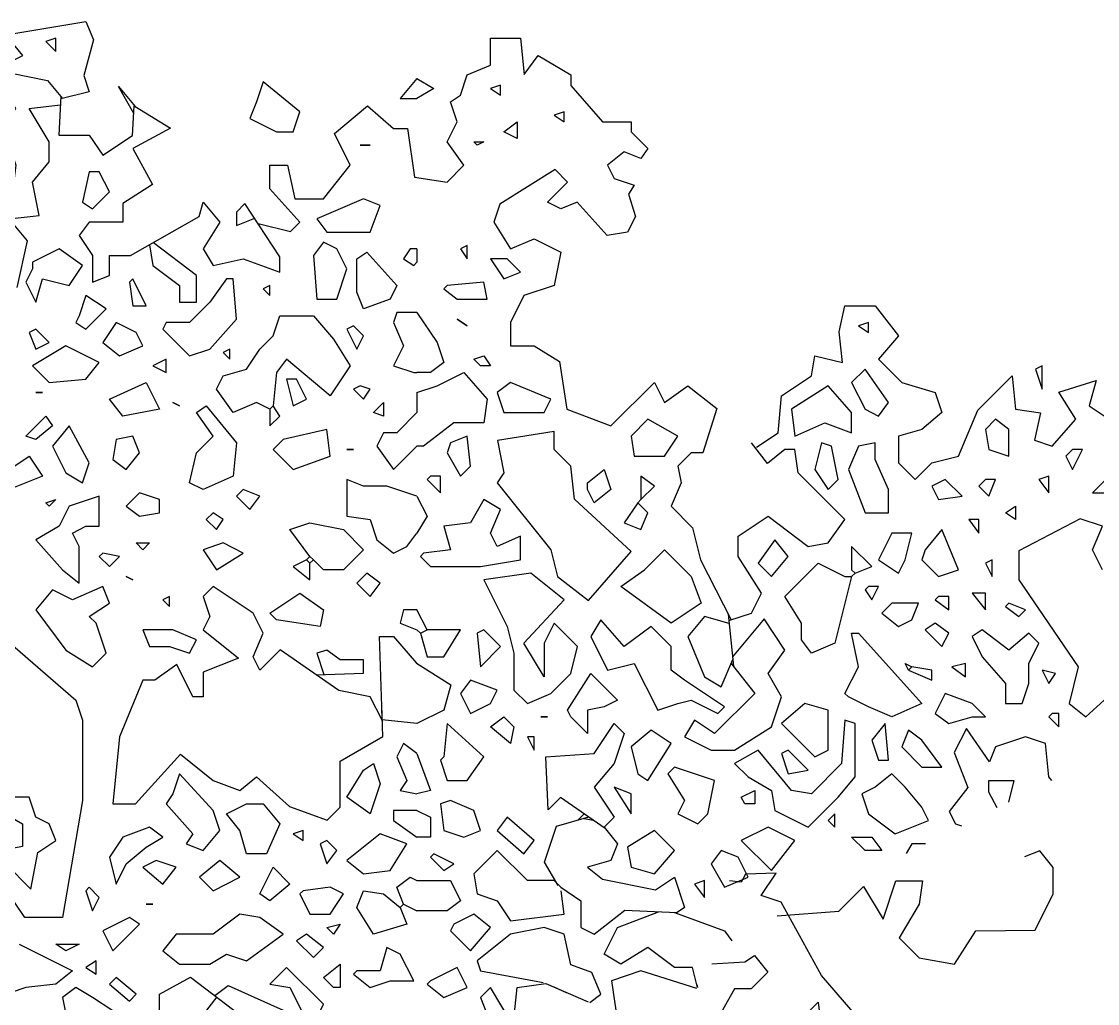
# Model space of a CAD drawing. Header units: metres. Extents: x -3.8 to 7.9, y -0.6 to 14.
# Drawn here: x -0.128 to 1.435, y 11.594 to 13.022 of the extents above; entities that cross this region are included whole.
import ezdxf

# ---------------------------------------------------------------- set-up
doc = ezdxf.new("R2010")
doc.units = ezdxf.units.M
doc.layers.add('ceco.net 88 green shadow', color=102, linetype='Continuous')
doc.layers.add('ceco.net 88 pair trees', color=7, linetype='Continuous')

msp = doc.modelspace()

# ---------------------------------------------------------------- linework, layer by layer
at = {"layer": 'ceco.net 88 green shadow', "linetype": 'Continuous'}
for p, q in [((-0.0785, 12.9977), (-0.093, 12.9929)), ((-0.0785, 12.9783), (-0.0785, 12.9977)), ((-0.093, 12.9929), (-0.0785, 12.9783)), ((0.2229, 12.9345), (0.2131, 12.9054)), ((0.2763, 12.8908), (0.2229, 12.9345)), ((0.4464, 12.9394), (0.4221, 12.9102)), ((0.4464, 12.9394), (0.4707, 12.9248)), ((0.4707, 12.9248), (0.4464, 12.9102)), ((0.5679, 12.9297), (0.5533, 12.9248)), ((0.5533, 12.9248), (0.5679, 12.9151)), ((0.5679, 12.9151), (0.5679, 12.9297)), ((0.2131, 12.9054), (0.2034, 12.8811)), ((0.4221, 12.9102), (0.4464, 12.9102)), ((0.2666, 12.8616), (0.2763, 12.8908)), ((0.6603, 12.8908), (0.6457, 12.8859)), ((0.6603, 12.8762), (0.6603, 12.8908)), ((0.2034, 12.8811), (0.2423, 12.8616)), ((0.5728, 12.8616), (0.5922, 12.8762)), ((0.5922, 12.8762), (0.5922, 12.8519)), ((0.6457, 12.8859), (0.6603, 12.8762)), ((0.2423, 12.8616), (0.2666, 12.8616)), ((0.5922, 12.8519), (0.5728, 12.8616)), ((0.3638, 12.8422), (0.3784, 12.8422)), ((0.3784, 12.8422), (0.3638, 12.8422)), ((0.529, 12.8471), (0.5436, 12.8471)), ((0.5339, 12.8422), (0.529, 12.8471)), ((0.5436, 12.8471), (0.5339, 12.8422)), ((-0.0299, 12.8033), (-0.0396, 12.7596)), ((-0.0153, 12.8033), (-0.0299, 12.8033)), ((-0.0007, 12.7742), (-0.0153, 12.8033)), ((-0.025, 12.7499), (-0.0007, 12.7742)), ((0.3687, 12.7644), (0.3346, 12.7499)), ((0.393, 12.7547), (0.3687, 12.7644)), ((-0.0396, 12.7596), (-0.025, 12.7499)), ((0.3346, 12.7499), (0.3006, 12.7353)), ((0.3784, 12.7158), (0.393, 12.7547)), ((0.3006, 12.7353), (0.3152, 12.7158)), ((0.3152, 12.7158), (0.3444, 12.7158)), ((0.3444, 12.7158), (0.3784, 12.7158)), ((0.3103, 12.7013), (0.2958, 12.6818)), ((0.3298, 12.6915), (0.3103, 12.7013)), ((-0.0736, 12.6915), (-0.1125, 12.6721)), ((-0.0396, 12.6672), (-0.0736, 12.6915)), ((0.3444, 12.6624), (0.3298, 12.6915)), ((0.3589, 12.677), (0.3735, 12.6867)), ((0.3735, 12.6867), (0.4173, 12.6381)), ((0.4367, 12.6915), (0.427, 12.677)), ((0.4464, 12.6915), (0.4367, 12.6915)), ((0.4464, 12.6915), (0.4464, 12.6721)), ((0.5193, 12.6964), (0.5096, 12.6915)), ((0.5096, 12.6915), (0.5193, 12.677)), ((0.5193, 12.677), (0.5193, 12.6964)), ((-0.1125, 12.6721), (-0.1125, 12.6624)), ((0.2958, 12.6818), (0.3006, 12.6186)), ((0.3589, 12.6284), (0.3589, 12.677)), ((0.427, 12.677), (0.4416, 12.6672)), ((0.4416, 12.6672), (0.4464, 12.6721)), ((0.5533, 12.677), (0.5728, 12.6478)), ((0.5776, 12.677), (0.5533, 12.677)), ((0.5971, 12.6575), (0.5776, 12.677)), ((-0.1125, 12.6624), (-0.1222, 12.6429)), ((-0.059, 12.6381), (-0.0396, 12.6672)), ((0.3298, 12.6186), (0.3444, 12.6624)), ((0.5728, 12.6478), (0.5971, 12.6575)), ((-0.1222, 12.6429), (-0.1076, 12.6138)), ((-0.1076, 12.6138), (-0.0979, 12.6478)), ((-0.0979, 12.6478), (-0.059, 12.6381)), ((0.0333, 12.6478), (0.0285, 12.6429)), ((0.0285, 12.6429), (0.0333, 12.6089)), ((0.0528, 12.6089), (0.0333, 12.6478)), ((0.1694, 12.6478), (0.1451, 12.6138)), ((0.1791, 12.6478), (0.1694, 12.6478)), ((0.184, 12.5895), (0.1791, 12.6478)), ((0.2326, 12.6381), (0.2229, 12.6332)), ((0.2326, 12.6235), (0.2326, 12.6381)), ((0.4173, 12.6381), (0.4075, 12.6186)), ((0.4902, 12.6381), (0.4853, 12.6332)), ((0.5436, 12.6429), (0.4902, 12.6381)), ((0.5485, 12.6186), (0.5436, 12.6429)), ((-0.0347, 12.6235), (-0.0444, 12.5943)), ((-0.0056, 12.6041), (-0.0347, 12.6235)), ((0.2229, 12.6332), (0.2326, 12.6235)), ((0.3687, 12.6041), (0.3589, 12.6284)), ((0.4853, 12.6332), (0.5047, 12.6186)), ((0.0333, 12.6089), (0.0528, 12.6089)), ((0.1451, 12.6138), (0.1159, 12.5846)), ((0.3006, 12.6186), (0.3298, 12.6186)), ((0.4075, 12.6186), (0.3687, 12.6041)), ((0.5047, 12.6186), (0.5485, 12.6186)), ((-0.0444, 12.5943), (-0.0493, 12.5846)), ((-0.0347, 12.5749), (-0.0056, 12.6041)), ((0.1451, 12.5457), (0.184, 12.5895)), ((0.2374, 12.5652), (0.2472, 12.5943)), ((0.2472, 12.5943), (0.2958, 12.5943)), ((0.2958, 12.5943), (0.3249, 12.5603)), ((0.4173, 12.5992), (0.4124, 12.5846)), ((0.4464, 12.5992), (0.4173, 12.5992)), ((0.4464, 12.5992), (0.4756, 12.5555)), ((0.5047, 12.5895), (0.5193, 12.5798)), ((0.5193, 12.5798), (0.5047, 12.5895)), ((-0.1076, 12.5749), (-0.1173, 12.57)), ((-0.0882, 12.5555), (-0.1076, 12.5749)), ((-0.0493, 12.5846), (-0.0347, 12.5749)), ((0.009, 12.5846), (-0.0104, 12.5555)), ((0.0382, 12.57), (0.009, 12.5846)), ((0.0819, 12.5846), (0.0771, 12.5749)), ((0.0771, 12.5749), (0.1159, 12.536)), ((0.1159, 12.5846), (0.0819, 12.5846)), ((0.3541, 12.5798), (0.3444, 12.5749)), ((0.3444, 12.5749), (0.3589, 12.5457)), ((0.3687, 12.5652), (0.3541, 12.5798)), ((0.4124, 12.5846), (0.427, 12.5506)), ((1.1025, 12.5846), (1.0879, 12.5798)), ((1.0879, 12.5798), (1.1025, 12.57)), ((1.1025, 12.57), (1.1025, 12.5846)), ((-0.1173, 12.57), (-0.1076, 12.5457)), ((0.0479, 12.5506), (0.0382, 12.57)), ((0.218, 12.5457), (0.2374, 12.5652)), ((0.3249, 12.5603), (0.3492, 12.5214)), ((0.3589, 12.5457), (0.3687, 12.5652)), ((-0.0639, 12.5506), (-0.1125, 12.5214)), ((-0.1076, 12.5457), (-0.0882, 12.5555)), ((-0.0153, 12.5263), (-0.0639, 12.5506)), ((-0.0104, 12.5555), (0.0139, 12.536)), ((0.0139, 12.536), (0.0479, 12.5506)), ((0.1159, 12.536), (0.1451, 12.5457)), ((0.1743, 12.5457), (0.1645, 12.5409)), ((0.1743, 12.5312), (0.1743, 12.5457)), ((0.1986, 12.5166), (0.218, 12.5457)), ((0.427, 12.5506), (0.4124, 12.5214)), ((0.4756, 12.5555), (0.4853, 12.5263)), ((0.0819, 12.5312), (0.0625, 12.5214)), ((0.0819, 12.5117), (0.0819, 12.5312)), ((0.1645, 12.5409), (0.1743, 12.5312)), ((0.2569, 12.5312), (0.2423, 12.5117)), ((0.3201, 12.4777), (0.2569, 12.5312)), ((0.529, 12.5312), (0.5436, 12.536)), ((0.5388, 12.5214), (0.529, 12.5312)), ((0.5436, 12.536), (0.5533, 12.5214)), ((-0.1125, 12.5214), (-0.0882, 12.4971)), ((-0.0347, 12.502), (-0.0153, 12.5263)), ((0.0625, 12.5214), (0.0819, 12.5117)), ((0.1645, 12.5069), (0.1986, 12.5166)), ((0.2423, 12.5117), (0.2374, 12.4631)), ((0.3492, 12.5214), (0.3201, 12.4777)), ((0.4124, 12.5214), (0.4416, 12.5117)), ((0.4416, 12.5117), (0.4464, 12.5117)), ((0.4659, 12.5117), (0.4464, 12.5117)), ((0.4853, 12.5263), (0.4659, 12.5117)), ((0.4756, 12.4923), (0.5145, 12.5117)), ((0.5145, 12.5117), (0.5485, 12.4728)), ((0.5533, 12.5214), (0.5388, 12.5214)), ((1.0977, 12.5166), (1.0782, 12.4971)), ((1.1317, 12.468), (1.0977, 12.5166)), ((1.3552, 12.5214), (1.3455, 12.5166)), ((1.3455, 12.5166), (1.3552, 12.4874)), ((1.3552, 12.4874), (1.3552, 12.5214)), ((-0.0882, 12.4971), (-0.0347, 12.502)), ((-0.0007, 12.4728), (0.0528, 12.4971)), ((0.0528, 12.4971), (0.0722, 12.4583)), ((0.1548, 12.4874), (0.1645, 12.5069)), ((0.2569, 12.502), (0.2666, 12.4631)), ((0.2715, 12.502), (0.2569, 12.502)), ((0.286, 12.4728), (0.2715, 12.502)), ((0.5825, 12.4971), (0.5631, 12.4826)), ((0.6408, 12.4728), (0.5825, 12.4971)), ((1.0782, 12.4971), (1.0977, 12.4583)), ((-0.1076, 12.4826), (-0.0979, 12.4826)), ((-0.0979, 12.4826), (-0.1076, 12.4826)), ((0.1791, 12.4534), (0.1548, 12.4874)), ((0.3638, 12.4923), (0.3541, 12.4874)), ((0.3541, 12.4874), (0.3687, 12.4728)), ((0.3784, 12.4874), (0.3638, 12.4923)), ((0.3687, 12.4728), (0.3784, 12.4874)), ((0.4464, 12.4826), (0.4756, 12.4923)), ((0.4464, 12.4826), (0.4464, 12.4777)), ((0.4464, 12.4826), (0.4464, 12.4777)), ((0.5631, 12.4826), (0.5728, 12.4534)), ((1.0442, 12.4923), (0.9907, 12.4583)), ((1.0782, 12.4534), (1.0442, 12.4923)), ((0.0187, 12.4485), (-0.0007, 12.4728)), ((0.0916, 12.468), (0.1014, 12.4631)), ((0.1014, 12.4631), (0.0916, 12.468)), ((0.2131, 12.468), (0.1791, 12.4534)), ((0.2326, 12.4583), (0.2131, 12.468)), ((0.2666, 12.4631), (0.286, 12.4728)), ((0.3832, 12.4534), (0.3978, 12.468)), ((0.3978, 12.468), (0.3978, 12.4485)), ((0.4464, 12.4777), (0.4464, 12.4534)), ((0.5485, 12.4728), (0.5436, 12.4388)), ((0.6311, 12.4534), (0.6408, 12.4728)), ((1.1171, 12.4485), (1.1317, 12.468)), ((-0.1222, 12.4194), (-0.093, 12.4485)), ((-0.093, 12.4485), (-0.0833, 12.434)), ((0.0722, 12.4583), (0.0187, 12.4485)), ((0.1257, 12.4534), (0.1402, 12.4631)), ((0.15, 12.4194), (0.1257, 12.4534)), ((0.1402, 12.4631), (0.184, 12.4097)), ((0.2326, 12.4583), (0.2374, 12.4631)), ((0.2326, 12.4583), (0.2326, 12.434)), ((0.2326, 12.434), (0.2472, 12.4485)), ((0.2472, 12.4485), (0.2374, 12.4631)), ((0.3978, 12.4485), (0.3832, 12.4534)), ((0.4464, 12.4534), (0.4173, 12.4242)), ((0.5728, 12.4534), (0.6311, 12.4534)), ((0.9907, 12.4583), (0.9956, 12.4194)), ((1.0782, 12.4242), (1.0782, 12.4534)), ((1.0977, 12.4583), (1.1171, 12.4485)), ((-0.0833, 12.434), (-0.1076, 12.4145)), ((-0.059, 12.434), (-0.0833, 12.4048)), ((-0.0299, 12.3805), (-0.059, 12.434)), ((0.4999, 12.4388), (0.4561, 12.4048)), ((0.5436, 12.4388), (0.4999, 12.4388)), ((0.7818, 12.4437), (0.7575, 12.4194)), ((0.8255, 12.4194), (0.7818, 12.4437)), ((0.9956, 12.4194), (1.0393, 12.4388)), ((1.0393, 12.4388), (1.0782, 12.4242)), ((1.2872, 12.4437), (1.2726, 12.4291)), ((1.3066, 12.4291), (1.2872, 12.4437)), ((-0.1076, 12.4145), (-0.1222, 12.4194)), ((0.0333, 12.4194), (0.009, 12.4145)), ((0.043, 12.3951), (0.0333, 12.4194)), ((0.1257, 12.3951), (0.15, 12.4194)), ((0.3152, 12.4291), (0.252, 12.4145)), ((0.3201, 12.3902), (0.3152, 12.4291)), ((0.3978, 12.4242), (0.3881, 12.4048)), ((0.4173, 12.4242), (0.3978, 12.4242)), ((0.5193, 12.4194), (0.495, 12.4097)), ((0.5242, 12.3756), (0.5193, 12.4194)), ((0.7575, 12.4194), (0.7623, 12.3902)), ((0.8061, 12.3902), (0.8255, 12.4194)), ((1.2726, 12.4291), (1.2775, 12.3999)), ((1.3066, 12.3902), (1.3066, 12.4291)), ((-0.0833, 12.4048), (-0.0639, 12.3659)), ((0.009, 12.4145), (0.0042, 12.3854)), ((0.184, 12.4097), (0.1791, 12.3611)), ((0.252, 12.4145), (0.2374, 12.3999)), ((0.3881, 12.4048), (0.4124, 12.3708)), ((0.4367, 12.3951), (0.4464, 12.4048)), ((0.4561, 12.4048), (0.4464, 12.4048)), ((0.495, 12.4097), (0.4902, 12.3951)), ((1.0345, 12.4097), (1.0248, 12.3708)), ((1.0491, 12.4048), (1.0345, 12.4097)), ((1.0588, 12.3562), (1.0491, 12.4048)), ((1.0879, 12.4048), (1.0734, 12.3708)), ((1.1122, 12.4097), (1.0879, 12.4048)), ((1.1122, 12.3854), (1.1122, 12.4097)), ((-0.1611, 12.3611), (-0.1173, 12.3902)), ((-0.1173, 12.3902), (-0.0979, 12.3611)), ((0.0236, 12.3708), (0.043, 12.3951)), ((0.1159, 12.3513), (0.1257, 12.3951)), ((0.2374, 12.3999), (0.2666, 12.3708)), ((0.2666, 12.3708), (0.3201, 12.3902)), ((0.3444, 12.3999), (0.3541, 12.3999)), ((0.3541, 12.3999), (0.3444, 12.3999)), ((0.4124, 12.3708), (0.4367, 12.3951)), ((0.4902, 12.3951), (0.5096, 12.3611)), ((0.7623, 12.3902), (0.8061, 12.3902)), ((1.2775, 12.3999), (1.3066, 12.3902)), ((1.399, 12.3999), (1.3893, 12.3902)), ((1.3893, 12.3902), (1.399, 12.3708)), ((1.399, 12.3708), (1.4136, 12.3999)), ((1.4136, 12.3999), (1.399, 12.3999)), ((-0.0396, 12.3513), (-0.0299, 12.3805)), ((0.0042, 12.3854), (0.0236, 12.3708)), ((0.5096, 12.3611), (0.5242, 12.3756)), ((0.6943, 12.3513), (0.7186, 12.3708)), ((0.7186, 12.3708), (0.7283, 12.3416)), ((1.0248, 12.3708), (1.0442, 12.3416)), ((1.0734, 12.3708), (1.0977, 12.3076)), ((1.1317, 12.3416), (1.1122, 12.3854)), ((-0.0979, 12.3611), (-0.1465, 12.3416)), ((-0.0639, 12.3659), (-0.0396, 12.3513)), ((0.1791, 12.3611), (0.1354, 12.3416)), ((0.3687, 12.3465), (0.3444, 12.3562)), ((0.3444, 12.3562), (0.3444, 12.3027)), ((0.4659, 12.3611), (0.461, 12.3562)), ((0.461, 12.3562), (0.4804, 12.3368)), ((0.4804, 12.3611), (0.4659, 12.3611)), ((0.4804, 12.3368), (0.4804, 12.3611)), ((0.7915, 12.3465), (0.772, 12.3611)), ((0.772, 12.3611), (0.772, 12.327)), ((1.0442, 12.3416), (1.0588, 12.3562)), ((1.2143, 12.3562), (1.1949, 12.3465)), ((1.2386, 12.3319), (1.2143, 12.3562)), ((1.2726, 12.3562), (1.2629, 12.3465)), ((1.2872, 12.3562), (1.2726, 12.3562)), ((1.2775, 12.3319), (1.2872, 12.3562)), ((1.365, 12.3611), (1.3504, 12.3562)), ((1.3504, 12.3562), (1.365, 12.3368)), ((1.365, 12.3368), (1.365, 12.3611)), ((0.1354, 12.3416), (0.1159, 12.3513)), ((0.1937, 12.3416), (0.184, 12.3319)), ((0.218, 12.3319), (0.1937, 12.3416)), ((0.4027, 12.3465), (0.3687, 12.3465)), ((0.4464, 12.3319), (0.4027, 12.3465)), ((0.6943, 12.3416), (0.6943, 12.3513)), ((0.704, 12.3222), (0.6943, 12.3416)), ((0.7283, 12.3416), (0.704, 12.3222)), ((0.772, 12.327), (0.7915, 12.3465)), ((1.1317, 12.3076), (1.1317, 12.3416)), ((1.1949, 12.3465), (1.2046, 12.327)), ((1.2629, 12.3465), (1.2775, 12.3319)), ((-0.093, 12.3222), (-0.0785, 12.327)), ((-0.0785, 12.327), (-0.0882, 12.3173)), ((-0.0153, 12.3319), (-0.059, 12.3173)), ((-0.0153, 12.2882), (-0.0153, 12.3319)), ((0.043, 12.3368), (0.0236, 12.3173)), ((0.0722, 12.327), (0.043, 12.3368)), ((0.0722, 12.3076), (0.0722, 12.327)), ((0.184, 12.3319), (0.2034, 12.3125)), ((0.2034, 12.3125), (0.218, 12.3319)), ((0.4464, 12.3319), (0.461, 12.3027)), ((0.5436, 12.327), (0.5242, 12.293)), ((0.5679, 12.3125), (0.5436, 12.327)), ((0.7672, 12.3222), (0.772, 12.327)), ((1.2046, 12.327), (1.2386, 12.3319)), ((-0.0882, 12.3173), (-0.093, 12.3222)), ((-0.059, 12.3173), (-0.0736, 12.2882)), ((0.0236, 12.3173), (0.043, 12.3027)), ((0.5533, 12.2784), (0.5679, 12.3125)), ((0.7672, 12.3222), (0.7477, 12.293)), ((0.7818, 12.3076), (0.7672, 12.3222)), ((1.3018, 12.3076), (1.3164, 12.3173)), ((1.3164, 12.3173), (1.3164, 12.2979)), ((0.043, 12.3027), (0.0722, 12.3076)), ((0.15, 12.3076), (0.1402, 12.2979)), ((0.1402, 12.2979), (0.1548, 12.2833)), ((0.1645, 12.2979), (0.15, 12.3076)), ((0.1548, 12.2833), (0.1645, 12.2979)), ((0.2617, 12.2833), (0.2909, 12.293)), ((0.2909, 12.293), (0.3395, 12.2833)), ((0.3444, 12.3027), (0.3784, 12.2979)), ((0.3784, 12.2979), (0.3881, 12.2687)), ((0.461, 12.3027), (0.4464, 12.2784)), ((0.5242, 12.293), (0.4853, 12.2882)), ((0.7477, 12.293), (0.772, 12.2833)), ((0.772, 12.2833), (0.7818, 12.3076)), ((1.0977, 12.3076), (1.1317, 12.3076)), ((1.2483, 12.2979), (1.2629, 12.2784)), ((1.2629, 12.2979), (1.2483, 12.2979)), ((1.2629, 12.2784), (1.2629, 12.2979)), ((1.3164, 12.2979), (1.3018, 12.3076)), ((-0.0736, 12.2882), (-0.1076, 12.2687)), ((-0.0542, 12.2784), (-0.0347, 12.2882)), ((-0.0444, 12.259), (-0.0542, 12.2784)), ((-0.0347, 12.2882), (-0.0153, 12.2882)), ((0.2909, 12.2444), (0.2617, 12.2833)), ((0.3395, 12.2833), (0.3687, 12.2541)), ((0.4318, 12.259), (0.4464, 12.2784)), ((0.4853, 12.2882), (0.495, 12.2541)), ((0.5631, 12.259), (0.5533, 12.2784)), ((1.1365, 12.2784), (1.1171, 12.2396)), ((1.1657, 12.2784), (1.1365, 12.2784)), ((1.156, 12.2396), (1.1657, 12.2784)), ((1.2094, 12.2833), (1.1851, 12.2541)), ((1.2337, 12.225), (1.2094, 12.2833)), ((-0.1076, 12.2687), (-0.0687, 12.225)), ((0.0382, 12.2639), (0.0576, 12.2639)), ((0.0479, 12.2541), (0.0382, 12.2639)), ((0.0576, 12.2639), (0.0479, 12.2541)), ((0.1645, 12.2639), (0.1354, 12.2541)), ((0.1937, 12.2493), (0.1645, 12.2639)), ((0.3881, 12.2687), (0.4124, 12.2493)), ((0.5971, 12.2736), (0.5631, 12.259)), ((0.5971, 12.2396), (0.5971, 12.2736)), ((0.9664, 12.2687), (0.9421, 12.2347)), ((0.9859, 12.2444), (0.9664, 12.2687)), ((-0.0444, 12.2055), (-0.0444, 12.259)), ((-0.0104, 12.2493), (-0.0153, 12.2444)), ((0.0139, 12.2444), (-0.0104, 12.2493)), ((0.1354, 12.2541), (0.1548, 12.225)), ((0.1548, 12.225), (0.1937, 12.2493)), ((0.3687, 12.2541), (0.3395, 12.225)), ((0.4124, 12.2493), (0.4318, 12.259)), ((0.4561, 12.2493), (0.4513, 12.2444)), ((0.495, 12.2541), (0.4561, 12.2493)), ((0.7769, 12.225), (0.8061, 12.2541)), ((0.8061, 12.2541), (0.8449, 12.2153)), ((1.1074, 12.2298), (1.0782, 12.259)), ((1.0782, 12.259), (1.0782, 12.225)), ((1.1851, 12.2541), (1.1803, 12.2396)), ((-0.0153, 12.2444), (-0.0007, 12.2298)), ((-0.0007, 12.2298), (0.0139, 12.2444)), ((0.286, 12.2396), (0.2666, 12.2298)), ((0.2666, 12.2298), (0.2909, 12.2104)), ((0.286, 12.2396), (0.2909, 12.2444)), ((0.286, 12.2396), (0.2909, 12.2347)), ((0.2909, 12.2444), (0.2958, 12.2396)), ((0.2909, 12.2347), (0.2958, 12.2396)), ((0.2909, 12.2104), (0.2909, 12.2347)), ((0.3103, 12.225), (0.2958, 12.2396)), ((0.4513, 12.2444), (0.4659, 12.2298)), ((0.4659, 12.2298), (0.495, 12.2298)), ((0.495, 12.2298), (0.5388, 12.2298)), ((0.5388, 12.2298), (0.5971, 12.2396)), ((0.9421, 12.2347), (0.9616, 12.2153)), ((0.9616, 12.2153), (0.9859, 12.2444)), ((0.981, 12.1861), (1.0296, 12.2347)), ((1.0296, 12.2347), (1.0685, 12.2153)), ((1.0831, 12.2201), (1.1074, 12.2298)), ((1.1171, 12.2396), (1.1463, 12.2201)), ((1.1463, 12.2201), (1.156, 12.2396)), ((1.1803, 12.2396), (1.2046, 12.2153)), ((1.2823, 12.2396), (1.2726, 12.2347)), ((1.2726, 12.2347), (1.2823, 12.2153)), ((1.2823, 12.2153), (1.2823, 12.2396)), ((-0.0687, 12.225), (-0.0444, 12.2055)), ((0.0236, 12.2153), (0.0333, 12.2104)), ((0.0333, 12.2104), (0.0236, 12.2153)), ((0.3395, 12.225), (0.3103, 12.225)), ((0.3735, 12.2201), (0.3589, 12.2055)), ((0.393, 12.2055), (0.3735, 12.2201)), ((0.6117, 12.2201), (0.5436, 12.2104)), ((0.6603, 12.1812), (0.6117, 12.2201)), ((0.7429, 12.2007), (0.7769, 12.225)), ((0.8449, 12.2153), (0.8595, 12.1764)), ((1.0782, 12.2153), (1.0539, 12.1181)), ((1.0685, 12.2153), (1.0782, 12.2153)), ((1.0782, 12.225), (1.0831, 12.2201)), ((1.0782, 12.2153), (1.0831, 12.2201)), ((1.2046, 12.2153), (1.2337, 12.225)), ((-0.0104, 12.2007), (-0.0542, 12.1812)), ((-0.0007, 12.1764), (-0.0104, 12.2007)), ((0.3589, 12.2055), (0.3784, 12.1861)), ((0.3784, 12.1861), (0.393, 12.2055)), ((0.5436, 12.2104), (0.5776, 12.1424)), ((0.8158, 12.1472), (0.7429, 12.2007)), ((1.1025, 12.2007), (1.0977, 12.1958)), ((1.1171, 12.2007), (1.1025, 12.2007)), ((1.1074, 12.1812), (1.1171, 12.2007)), ((-0.0833, 12.1958), (-0.1076, 12.1667)), ((-0.0542, 12.1812), (-0.0833, 12.1958)), ((0.0868, 12.1861), (0.0771, 12.1812)), ((0.0868, 12.1715), (0.0868, 12.1861)), ((0.2326, 12.1618), (0.2763, 12.191)), ((0.2763, 12.191), (0.3103, 12.1667)), ((1.0053, 12.1472), (0.981, 12.1861)), ((1.0977, 12.1958), (1.1074, 12.1812)), ((1.2046, 12.1861), (1.1997, 12.1812)), ((1.2192, 12.1861), (1.2046, 12.1861)), ((1.2192, 12.1667), (1.2192, 12.1861)), ((1.2532, 12.191), (1.2726, 12.1667)), ((1.2726, 12.191), (1.2532, 12.191)), ((1.2726, 12.1667), (1.2726, 12.191)), ((-0.0299, 12.1569), (-0.0007, 12.1764)), ((0.0771, 12.1812), (0.0868, 12.1715)), ((0.6019, 12.1181), (0.6603, 12.1812)), ((0.8595, 12.1764), (0.8158, 12.1472)), ((1.1365, 12.1764), (1.122, 12.1618)), ((1.1754, 12.1764), (1.1365, 12.1764)), ((1.1657, 12.1521), (1.1754, 12.1764)), ((1.1997, 12.1812), (1.2192, 12.1667)), ((1.3066, 12.1764), (1.3018, 12.1715)), ((1.3018, 12.1715), (1.3212, 12.1569)), ((1.3309, 12.1667), (1.3066, 12.1764)), ((-0.1076, 12.1667), (-0.0639, 12.1083)), ((-0.0201, 12.1472), (-0.0299, 12.1569)), ((0.2423, 12.1521), (0.2326, 12.1618)), ((0.3055, 12.1424), (0.2423, 12.1521)), ((0.3103, 12.1667), (0.3055, 12.1424)), ((0.427, 12.1667), (0.4221, 12.1472)), ((0.4464, 12.1667), (0.427, 12.1667)), ((0.461, 12.1375), (0.4464, 12.1667)), ((0.7137, 12.1521), (0.6991, 12.1278)), ((0.7477, 12.1132), (0.7137, 12.1521)), ((1.122, 12.1618), (1.1463, 12.1424)), ((1.1463, 12.1424), (1.1657, 12.1521)), ((1.3212, 12.1569), (1.3309, 12.1667)), ((-0.0056, 12.1035), (-0.0201, 12.1472)), ((0.0479, 12.1375), (0.0576, 12.1132)), ((0.0576, 12.1375), (0.0479, 12.1375)), ((0.0916, 12.1375), (0.0576, 12.1375)), ((0.1257, 12.1229), (0.0916, 12.1375)), ((0.4221, 12.1472), (0.4464, 12.1375)), ((0.4513, 12.1326), (0.4464, 12.1375)), ((0.4513, 12.1326), (0.461, 12.1375)), ((0.4902, 12.1375), (0.461, 12.1375)), ((0.4853, 12.0986), (0.5096, 12.1375)), ((0.5096, 12.1375), (0.4902, 12.1375)), ((0.5436, 12.1375), (0.5339, 12.1326)), ((0.5679, 12.1132), (0.5436, 12.1375)), ((0.5776, 12.1424), (0.5874, 12.1035)), ((0.6457, 12.1472), (0.6311, 12.1181)), ((0.6797, 12.1132), (0.6457, 12.1472)), ((0.7866, 12.1424), (0.7477, 12.1132)), ((0.8158, 12.1132), (0.7866, 12.1424)), ((1.0053, 12.1229), (1.0053, 12.1472)), ((1.1997, 12.1472), (1.1851, 12.1375)), ((1.1851, 12.1375), (1.2094, 12.1132)), ((1.2192, 12.1326), (1.1997, 12.1472)), ((1.2678, 12.1375), (1.2532, 12.1278)), ((1.3066, 12.1083), (1.2678, 12.1375)), ((0.1159, 12.1035), (0.1257, 12.1229)), ((0.4513, 12.1326), (0.461, 12.0986)), ((0.5339, 12.1326), (0.5388, 12.084)), ((0.6991, 12.1278), (0.7234, 12.0792)), ((1.0199, 12.1035), (1.0053, 12.1229)), ((1.0879, 12.084), (1.0782, 12.1326)), ((1.0782, 12.1326), (1.0879, 12.1326)), ((1.0879, 12.1326), (1.1803, 12.0306)), ((1.2094, 12.1132), (1.2192, 12.1326)), ((1.2532, 12.1278), (1.2678, 12.0986)), ((1.3358, 12.1326), (1.3066, 12.1083)), ((1.3504, 12.1181), (1.3358, 12.1326)), ((-0.0639, 12.1083), (-0.025, 12.084)), ((0.0576, 12.1132), (0.0868, 12.1132)), ((0.0868, 12.1132), (0.1159, 12.1035)), ((0.5388, 12.084), (0.5679, 12.1132)), ((0.6311, 12.0695), (0.6019, 12.1181)), ((0.6311, 12.1181), (0.6311, 12.0695)), ((0.67, 12.0743), (0.6797, 12.1132)), ((0.8158, 12.0792), (0.8158, 12.1132)), ((1.0539, 12.1181), (1.0199, 12.1035)), ((1.3358, 12.0889), (1.3504, 12.1181)), ((-0.025, 12.084), (-0.0056, 12.1035)), ((0.461, 12.0986), (0.4853, 12.0986)), ((0.5874, 12.1035), (0.5874, 12.05)), ((0.7234, 12.0792), (0.7623, 12.0889)), ((0.7623, 12.0889), (0.7963, 12.0209)), ((1.1608, 12.0792), (1.156, 12.0889)), ((1.156, 12.0889), (1.1657, 12.084)), ((1.2435, 12.0889), (1.224, 12.084)), ((1.2435, 12.0695), (1.2435, 12.0889)), ((1.2678, 12.0986), (1.3018, 12.0597)), ((1.3358, 12.0597), (1.3358, 12.0889)), ((0.6408, 12.0452), (0.67, 12.0743)), ((0.6651, 12.0209), (0.6991, 12.0743)), ((0.6991, 12.0743), (0.738, 12.0354)), ((0.8352, 12.0646), (0.8158, 12.0792)), ((1.0685, 12.0452), (1.0879, 12.084)), ((1.1608, 12.0792), (1.1657, 12.084)), ((1.1608, 12.0792), (1.1949, 12.0646)), ((1.1949, 12.0792), (1.1657, 12.084)), ((1.1949, 12.0646), (1.1949, 12.0792)), ((1.224, 12.084), (1.2435, 12.0695)), ((1.3552, 12.0792), (1.365, 12.0597)), ((1.3747, 12.0743), (1.3552, 12.0792)), ((1.365, 12.0597), (1.3747, 12.0743)), ((0.5242, 12.0646), (0.5096, 12.0452)), ((0.5631, 12.05), (0.5242, 12.0646)), ((0.8935, 12.0257), (0.8352, 12.0646)), ((1.3018, 12.0597), (1.3018, 12.0306)), ((1.3261, 12.0306), (1.3358, 12.0597)), ((0.5096, 12.0452), (0.5242, 12.016)), ((0.5533, 12.0306), (0.5631, 12.05)), ((0.5874, 12.05), (0.6068, 12.0306)), ((0.6068, 12.0306), (0.6408, 12.0452)), ((1.0734, 12.0403), (1.0685, 12.0452)), ((1.2143, 12.0452), (1.1997, 12.016)), ((1.2532, 12.0306), (1.2143, 12.0452)), ((0.5242, 12.016), (0.5533, 12.0306)), ((0.738, 12.0354), (0.7186, 12.0257)), ((0.7963, 12.0209), (0.8255, 12.0306)), ((0.8255, 12.0306), (0.8449, 12.0354)), ((0.8449, 12.0354), (0.8838, 12.016)), ((1.0102, 12.0306), (0.9762, 12.0014)), ((1.0442, 12.0209), (1.0102, 12.0306)), ((1.1025, 12.0257), (1.0734, 12.0403)), ((1.1803, 12.0306), (1.1365, 12.0111)), ((1.2726, 12.0111), (1.2532, 12.0306)), ((1.3018, 12.0306), (1.3261, 12.0306)), ((0.5533, 11.9966), (0.5728, 12.0111)), ((0.5728, 12.0111), (0.5874, 11.9966)), ((0.6262, 12.0111), (0.636, 12.0111)), ((0.636, 12.0111), (0.6262, 12.0111)), ((0.67, 12.0111), (0.6651, 12.0209)), ((0.6943, 11.9868), (0.67, 12.0111)), ((0.7186, 12.0257), (0.6943, 12.0209)), ((0.6943, 12.0209), (0.6943, 11.9868)), ((0.8838, 12.016), (0.8935, 12.0257)), ((1.0442, 11.9625), (1.0442, 12.0209)), ((1.1365, 12.0111), (1.1025, 12.0257)), ((1.1997, 12.016), (1.2192, 12.0014)), ((1.2192, 12.0014), (1.2532, 12.0111)), ((1.2532, 12.0111), (1.2726, 12.0111)), ((1.3698, 12.016), (1.365, 12.0111)), ((1.365, 12.0111), (1.3795, 11.9966)), ((1.3795, 12.016), (1.3698, 12.016)), ((1.3795, 11.9966), (1.3795, 12.016)), ((0.4902, 12.0014), (0.4853, 11.9528)), ((0.5436, 11.9528), (0.4902, 12.0014)), ((0.5825, 11.9723), (0.5533, 11.9966)), ((0.5874, 11.9966), (0.5825, 11.9723)), ((0.9762, 12.0014), (1.0248, 11.9528)), ((1.0685, 12.0063), (1.0636, 11.9431)), ((1.0831, 12.0014), (1.0685, 12.0063)), ((1.0831, 11.9237), (1.0831, 12.0014)), ((1.1268, 12.0014), (1.1074, 11.9771)), ((1.1317, 11.948), (1.1268, 12.0014)), ((0.6068, 11.982), (0.6165, 11.9625)), ((0.6165, 11.982), (0.6068, 11.982)), ((0.6165, 11.9625), (0.6165, 11.982)), ((0.7866, 11.9917), (0.7575, 11.9674)), ((0.8158, 11.9723), (0.7866, 11.9917)), ((1.1608, 11.9917), (1.1511, 11.9674)), ((1.1803, 11.9771), (1.1608, 11.9917)), ((0.427, 11.9723), (0.4173, 11.9528)), ((0.4464, 11.9577), (0.427, 11.9723)), ((0.7575, 11.9674), (0.7672, 11.9285)), ((0.7818, 11.9188), (0.8158, 11.9723)), ((1.1074, 11.9771), (1.1171, 11.948)), ((1.1511, 11.9674), (1.1803, 11.9382)), ((1.2094, 11.9382), (1.1803, 11.9771)), ((0.4173, 11.9528), (0.4318, 11.9188)), ((0.4464, 11.9577), (0.4659, 11.9042)), ((0.4853, 11.9528), (0.4804, 11.948)), ((0.5193, 11.9188), (0.5436, 11.9528)), ((0.9421, 11.9625), (0.9081, 11.9431)), ((0.9907, 11.9042), (0.9421, 11.9625)), ((0.9859, 11.9625), (0.9762, 11.9577)), ((0.9762, 11.9577), (0.9859, 11.9285)), ((1.015, 11.9334), (0.9859, 11.9625)), ((1.0248, 11.9528), (1.0442, 11.9625)), ((0.3444, 11.8945), (0.3687, 11.9334)), ((0.3687, 11.9334), (0.3832, 11.9431)), ((0.3832, 11.9431), (0.393, 11.9139)), ((0.4804, 11.948), (0.4902, 11.9188)), ((0.8206, 11.9382), (0.8109, 11.9285)), ((0.879, 11.9188), (0.8206, 11.9382)), ((0.9081, 11.9431), (0.9276, 11.9237)), ((0.9859, 11.9285), (1.015, 11.9334)), ((1.0636, 11.9431), (1.0199, 11.8994)), ((1.1171, 11.948), (1.1317, 11.948)), ((1.1803, 11.9382), (1.2094, 11.9382)), ((0.1014, 11.9285), (0.0916, 11.8994)), ((0.15, 11.8751), (0.1014, 11.9285)), ((0.4318, 11.9188), (0.4221, 11.9042)), ((0.4902, 11.9188), (0.5193, 11.9188)), ((0.7672, 11.9285), (0.7818, 11.9188)), ((0.8109, 11.9285), (0.8352, 11.8896)), ((0.8692, 11.8702), (0.879, 11.9188)), ((0.9276, 11.9237), (0.9616, 11.9042)), ((1.0588, 11.8945), (1.0831, 11.9237)), ((1.1365, 11.9285), (1.1122, 11.9091)), ((1.156, 11.9091), (1.1365, 11.9285)), ((0.393, 11.9139), (0.3784, 11.8702)), ((0.4221, 11.9042), (0.4464, 11.8994)), ((0.4659, 11.9042), (0.4464, 11.8994)), ((0.7332, 11.9091), (0.7575, 11.8702)), ((0.7575, 11.8994), (0.7332, 11.9091)), ((0.9178, 11.8945), (0.9373, 11.9042)), ((0.9373, 11.9042), (0.9373, 11.8848)), ((0.9616, 11.9042), (0.9664, 11.8751)), ((1.0199, 11.8994), (0.9907, 11.9042)), ((1.1122, 11.9091), (1.0928, 11.8994)), ((1.1803, 11.8799), (1.156, 11.9091)), ((0.0916, 11.8994), (0.0819, 11.8848)), ((0.3784, 11.8702), (0.3444, 11.8945)), ((0.495, 11.8896), (0.4804, 11.8848)), ((0.529, 11.8751), (0.495, 11.8896)), ((0.7575, 11.8702), (0.7575, 11.8994)), ((0.8352, 11.8896), (0.8255, 11.8702)), ((0.9227, 11.8848), (0.9178, 11.8945)), ((1.015, 11.8508), (1.0588, 11.8945)), ((1.0928, 11.8994), (1.1025, 11.8702)), ((0.0819, 11.8848), (0.1208, 11.841)), ((0.1597, 11.8459), (0.15, 11.8751)), ((0.1694, 11.8702), (0.1986, 11.8848)), ((0.1888, 11.8459), (0.1694, 11.8702)), ((0.1986, 11.8848), (0.2229, 11.8848)), ((0.2229, 11.8848), (0.2472, 11.8556)), ((0.4464, 11.8751), (0.4124, 11.8751)), ((0.4124, 11.8751), (0.4124, 11.8605)), ((0.4464, 11.8751), (0.4659, 11.8653)), ((0.4804, 11.8848), (0.4853, 11.8459)), ((0.5388, 11.8459), (0.529, 11.8751)), ((0.8255, 11.8702), (0.8547, 11.8556)), ((0.8547, 11.8556), (0.8692, 11.8702)), ((0.9373, 11.8848), (0.9227, 11.8848)), ((0.9664, 11.8751), (1.015, 11.8508)), ((1.0539, 11.8702), (1.0442, 11.8605)), ((1.0539, 11.8508), (1.0539, 11.8702)), ((1.1025, 11.8702), (1.1414, 11.841)), ((1.19, 11.8605), (1.1803, 11.8799)), ((0.2472, 11.8556), (0.2277, 11.8119)), ((0.4124, 11.8605), (0.4464, 11.8362)), ((0.4659, 11.8653), (0.4659, 11.8362)), ((0.5776, 11.8653), (0.5631, 11.8459)), ((0.6165, 11.8313), (0.5776, 11.8653)), ((1.0442, 11.8605), (1.0539, 11.8508)), ((1.1414, 11.841), (1.19, 11.8605)), ((0.0576, 11.8508), (0.0187, 11.8362)), ((0.0771, 11.8362), (0.0576, 11.8508)), ((0.1208, 11.841), (0.1111, 11.8265)), ((0.1354, 11.8167), (0.1597, 11.8459)), ((0.1986, 11.8119), (0.1888, 11.8459)), ((0.2812, 11.8459), (0.2666, 11.841)), ((0.2666, 11.841), (0.2812, 11.8313)), ((0.2812, 11.8313), (0.2812, 11.8459)), ((0.393, 11.841), (0.3444, 11.8022)), ((0.4318, 11.8265), (0.393, 11.841)), ((0.4853, 11.8459), (0.5145, 11.8362)), ((0.5145, 11.8362), (0.5388, 11.8459)), ((0.5631, 11.8459), (0.6019, 11.8119)), ((0.7915, 11.8459), (0.7526, 11.8216)), ((0.8206, 11.8167), (0.7915, 11.8459)), ((0.9567, 11.8508), (0.9178, 11.8313)), ((0.9956, 11.8313), (0.9567, 11.8508)), ((0.0187, 11.8362), (-0.0007, 11.807)), ((0.0528, 11.8216), (0.0771, 11.8362)), ((0.1111, 11.8265), (0.1354, 11.8167)), ((0.3152, 11.8313), (0.3055, 11.8265)), ((0.3055, 11.8265), (0.3152, 11.7973)), ((0.3298, 11.8167), (0.3152, 11.8313)), ((0.4075, 11.7876), (0.4318, 11.8265)), ((0.4659, 11.8362), (0.4464, 11.8362)), ((0.6019, 11.8119), (0.6165, 11.8313)), ((0.9178, 11.8313), (0.9616, 11.7876)), ((0.9616, 11.7876), (0.9956, 11.8313)), ((1.0782, 11.8362), (1.1074, 11.8362)), ((1.0977, 11.8167), (1.0782, 11.8362)), ((1.1074, 11.8362), (1.122, 11.8167)), ((1.1657, 11.8265), (1.1572, 11.8123)), ((1.1854, 11.8265), (1.1657, 11.8265)), ((0.0236, 11.7973), (0.0528, 11.8216)), ((0.2277, 11.8119), (0.1986, 11.8119)), ((0.3152, 11.7973), (0.3298, 11.8167)), ((0.4707, 11.8119), (0.4659, 11.807)), ((0.4999, 11.7973), (0.4707, 11.8119)), ((0.7526, 11.8216), (0.7575, 11.7924)), ((0.7915, 11.7827), (0.8206, 11.8167)), ((0.8887, 11.8167), (0.8741, 11.7973)), ((0.913, 11.807), (0.8887, 11.8167)), ((1.122, 11.8167), (1.0977, 11.8167)), ((-0.0007, 11.807), (0.009, 11.7681)), ((0.009, 11.7681), (0.0236, 11.7973)), ((0.0673, 11.8022), (0.0479, 11.7924)), ((0.0479, 11.7924), (0.0771, 11.7681)), ((0.0965, 11.7924), (0.0673, 11.8022)), ((0.0771, 11.7681), (0.0965, 11.7924)), ((0.1597, 11.8022), (0.1305, 11.7779)), ((0.1888, 11.7779), (0.1597, 11.8022)), ((0.218, 11.7536), (0.2374, 11.7924)), ((0.2374, 11.7924), (0.2617, 11.7681)), ((0.3444, 11.8022), (0.3687, 11.7827)), ((0.4659, 11.807), (0.4853, 11.7876)), ((0.4853, 11.7876), (0.4999, 11.7973)), ((0.7575, 11.7924), (0.7915, 11.7827)), ((0.8741, 11.7973), (0.8935, 11.7633)), ((0.9276, 11.7779), (0.913, 11.807)), ((0.1305, 11.7779), (0.15, 11.7584)), ((0.15, 11.7584), (0.1888, 11.7779)), ((0.3687, 11.7827), (0.4075, 11.7876)), ((0.4173, 11.7633), (0.4367, 11.7779)), ((0.4367, 11.7779), (0.4464, 11.773)), ((0.8935, 11.7633), (0.9276, 11.7779)), ((-0.0299, 11.7633), (-0.0347, 11.7584)), ((-0.0153, 11.7487), (-0.0299, 11.7633)), ((0.2617, 11.7681), (0.2326, 11.7438)), ((0.3201, 11.7633), (0.2812, 11.7584)), ((0.3395, 11.7536), (0.3201, 11.7633)), ((0.427, 11.739), (0.4173, 11.7633)), ((0.4464, 11.773), (0.495, 11.773)), ((0.495, 11.773), (0.5096, 11.7438)), ((0.6457, 11.773), (0.6554, 11.7633)), ((0.8644, 11.773), (0.8498, 11.7681)), ((0.8498, 11.7681), (0.8644, 11.7487)), ((0.8644, 11.7487), (0.8644, 11.773)), ((-0.0347, 11.7584), (-0.025, 11.7293)), ((-0.025, 11.7293), (-0.0153, 11.7487)), ((0.2326, 11.7438), (0.218, 11.7536)), ((0.2812, 11.7584), (0.2763, 11.7536)), ((0.2763, 11.7536), (0.2909, 11.7244)), ((0.3201, 11.7244), (0.3395, 11.7536)), ((0.3589, 11.7341), (0.3687, 11.7584)), ((0.3687, 11.7584), (0.3978, 11.7536)), ((0.3978, 11.7536), (0.4221, 11.7341)), ((0.0528, 11.739), (0.0625, 11.739)), ((0.0625, 11.739), (0.0528, 11.739)), ((0.3832, 11.6952), (0.3589, 11.7341)), ((0.4221, 11.7341), (0.427, 11.739)), ((0.4221, 11.7341), (0.4318, 11.7098)), ((0.427, 11.739), (0.4464, 11.7293)), ((0.4902, 11.7293), (0.4464, 11.7293)), ((0.5096, 11.7438), (0.4902, 11.7293)), ((0.0285, 11.7195), (-0.0104, 11.7001)), ((0.043, 11.7098), (0.0285, 11.7195)), ((0.1888, 11.7244), (0.15, 11.6952)), ((0.218, 11.7195), (0.1888, 11.7244)), ((0.252, 11.6952), (0.218, 11.7195)), ((0.2909, 11.7244), (0.3201, 11.7244)), ((0.529, 11.7244), (0.4999, 11.7098)), ((0.5533, 11.705), (0.529, 11.7244)), ((-0.0104, 11.7001), (0.0042, 11.6709)), ((0.0042, 11.6709), (0.043, 11.7098)), ((0.3152, 11.705), (0.3346, 11.7098)), ((0.3249, 11.6952), (0.3152, 11.705)), ((0.3346, 11.7098), (0.3249, 11.6952)), ((0.4318, 11.7098), (0.3832, 11.6952)), ((0.4999, 11.7098), (0.495, 11.7001)), ((0.495, 11.7001), (0.5242, 11.6709)), ((0.5242, 11.6709), (0.5533, 11.705)), ((0.0965, 11.6952), (0.0771, 11.6709)), ((0.15, 11.6952), (0.0965, 11.6952)), ((0.1986, 11.6564), (0.252, 11.6952)), ((0.286, 11.6952), (0.2715, 11.6855)), ((0.2715, 11.6855), (0.2958, 11.6612)), ((0.3103, 11.6758), (0.286, 11.6952)), ((-0.1319, 11.6807), (-0.0542, 11.6418)), ((-0.0785, 11.6807), (-0.0444, 11.6807)), ((-0.0639, 11.6709), (-0.0785, 11.6807)), ((-0.0444, 11.6807), (-0.0639, 11.6709)), ((0.0771, 11.6709), (0.1014, 11.6515)), ((0.2958, 11.6612), (0.3103, 11.6758)), ((0.4027, 11.6758), (0.393, 11.6418)), ((0.4221, 11.6661), (0.4027, 11.6758)), ((-0.0201, 11.6564), (-0.0347, 11.6466)), ((-0.0201, 11.6369), (-0.0201, 11.6564)), ((0.1014, 11.6515), (0.1451, 11.6515)), ((0.1451, 11.6515), (0.1694, 11.6661)), ((0.1694, 11.6661), (0.1986, 11.6564)), ((0.3103, 11.6321), (0.3346, 11.6515)), ((0.3346, 11.6515), (0.3346, 11.6175)), ((0.4416, 11.6272), (0.4221, 11.6661)), ((-0.0542, 11.6418), (-0.0785, 11.6223)), ((-0.0347, 11.6466), (-0.0201, 11.6369)), ((0.3589, 11.6418), (0.3541, 11.6369)), ((0.3541, 11.6369), (0.3784, 11.6175)), ((0.3687, 11.6418), (0.3589, 11.6418)), ((0.393, 11.6418), (0.3687, 11.6418)), ((0.5047, 11.6466), (0.4659, 11.6272)), ((0.5193, 11.6175), (0.5047, 11.6466)), ((-0.0785, 11.6223), (-0.1222, 11.6175)), ((0.009, 11.6321), (-0.0007, 11.6223)), ((-0.0007, 11.6223), (0.0285, 11.598)), ((0.0382, 11.6078), (0.009, 11.6321)), ((0.3249, 11.6175), (0.3103, 11.6321)), ((0.3784, 11.6175), (0.4075, 11.6272)), ((0.4075, 11.6272), (0.4416, 11.6272)), ((0.4659, 11.6272), (0.461, 11.6223)), ((0.461, 11.6223), (0.4853, 11.6029)), ((-0.1222, 11.6175), (-0.1659, 11.6029)), ((-0.0493, 11.6175), (-0.0687, 11.6029)), ((-0.025, 11.6029), (-0.0493, 11.6175)), ((0.0285, 11.598), (0.0382, 11.6078)), ((0.3346, 11.6175), (0.3249, 11.6175)), ((0.4853, 11.6029), (0.5193, 11.6175)), ((-0.0687, 11.6029), (-0.059, 11.5543)), ((0.0042, 11.5835), (-0.025, 11.6029))]:
    msp.add_line(p, q, dxfattribs=at)
at = {"layer": 'ceco.net 88 pair trees', "linetype": 'Continuous'}
for p, q in [((0.8989, 12.1603), (0.9064, 12.0848)), ((0.3956, 12.016), (0.3954, 12.0257)), ((0.3961, 12.0014), (0.3954, 12.0209)), ((0.6802, 11.861), (0.6894, 11.8702)), ((0.6887, 11.8634), (0.703, 11.8607)), ((0.6335, 11.6233), (0.695, 11.5966)), ((0.8532, 11.6219), (0.8542, 11.6176)), ((0.6639, 11.61), (0.6459, 11.618))]:
    msp.add_line(p, q, dxfattribs=at)
for points in [[(-0.1572, 12.874), (-0.1368, 12.813), (-0.1416, 12.7742), (-0.1902, 12.7547), (-0.2048, 12.7742), (-0.1905, 12.8028), (-0.2493, 12.851), (-0.2145, 12.9005), (-0.2291, 12.9248), (-0.2048, 12.9491), (-0.2048, 12.9783), (-0.1652, 12.9535), (-0.1263, 12.9725), (-0.1514, 13.0026), (-0.0347, 13.022), (-0.024, 12.9953), (-0.0376, 12.9435), (-0.0299, 12.92), (-0.0714, 12.9095)], [(0.2156, 12.7282), (0.2625, 12.7166), (0.2763, 12.7304), (0.2326, 12.779), (0.2326, 12.813), (0.2583, 12.813), (0.269, 12.7644), (0.3103, 12.7644), (0.3492, 12.813), (0.3264, 12.859), (0.3745, 12.8996), (0.4124, 12.8665), (0.4328, 12.8665), (0.443, 12.7958), (0.4902, 12.7887), (0.5145, 12.813), (0.4902, 12.8471), (0.5047, 12.8762), (0.495, 12.9054), (0.5096, 12.9151), (0.5193, 12.9443), (0.5533, 12.9588), (0.5533, 12.9977), (0.5971, 12.9977), (0.6024, 12.9448), (0.6226, 12.9727), (0.67, 12.9443), (0.67, 12.9292), (0.7159, 12.8762), (0.7575, 12.8762), (0.7575, 12.8616), (0.7818, 12.8373), (0.772, 12.8228), (0.7477, 12.8325), (0.7234, 12.813), (0.7332, 12.7936), (0.7623, 12.7839), (0.7538, 12.771), (0.7638, 12.7384), (0.7526, 12.7158), (0.7227, 12.7107), (0.6792, 12.7596), (0.6554, 12.7499), (0.636, 12.7596), (0.6651, 12.7887), (0.6471, 12.8067), (0.5667, 12.7564), (0.5582, 12.7304), (0.5825, 12.6915), (0.6165, 12.7061), (0.6554, 12.6867), (0.6457, 12.6381), (0.6019, 12.6235), (0.5825, 12.5846), (0.5825, 12.5506), (0.6165, 12.5506), (0.6535, 12.5275), (0.6644, 12.4585), (0.7283, 12.434), (0.7915, 12.4971), (0.8061, 12.468), (0.8401, 12.4923), (0.8824, 12.4595), (0.862, 12.3951), (0.8449, 12.3951), (0.8255, 12.3756), (0.8304, 12.3513), (0.8158, 12.3173), (0.8471, 12.286), (0.8586, 12.2393), (0.9033, 12.1521)], [(-0.1562, 12.8714), (-0.1368, 12.8957), (-0.1562, 12.9248), (-0.1429, 12.9469), (-0.0906, 12.9365), (-0.0687, 12.9102)], [(0.0348, 12.8881), (0.0124, 12.9275), (0.0367, 12.8986), (0.088, 12.8672), (0.0333, 12.8373), (0.0618, 12.7851), (0.0187, 12.7576), (0.0187, 12.7304), (-0.0299, 12.7304), (-0.0444, 12.711), (-0.025, 12.6818), (-0.025, 12.6429), (-0.0007, 12.6527), (-0.0007, 12.6818), (0.0302, 12.6818), (0.13, 12.7387), (0.1354, 12.7596), (0.1597, 12.7304), (0.1354, 12.6915), (0.15, 12.6672), (0.1937, 12.677), (0.2472, 12.6575), (0.2472, 12.6801), (0.1964, 12.7576), (0.184, 12.745), (0.184, 12.7256), (0.2105, 12.7363)], [(-0.0712, 12.9134), (-0.0743, 12.8568), (-0.0299, 12.8568), (-0.0104, 12.8276), (0.0328, 12.8565), (0.0355, 12.8993)], [(-0.1348, 12.6352), (-0.1198, 12.7032), (-0.1465, 12.7353), (-0.1028, 12.7401), (-0.1125, 12.7887), (-0.0882, 12.8179), (-0.0882, 12.8471), (-0.1173, 12.8957), (-0.0721, 12.9008)], [(0.0574, 12.6974), (0.0625, 12.6672), (0.1014, 12.6381), (0.1014, 12.6138), (0.1257, 12.6138), (0.1257, 12.6527), (0.0632, 12.7005)], [(0.9397, 12.4031), (0.9713, 12.4242), (0.9762, 12.4777), (1.0199, 12.5069), (1.0248, 12.536), (1.0649, 12.5261), (1.06, 12.5708), (1.0685, 12.6089), (1.1122, 12.6089), (1.1463, 12.5652), (1.1171, 12.5312), (1.1511, 12.4971), (1.1997, 12.4826), (1.2094, 12.4534), (1.1803, 12.4291), (1.1463, 12.4194), (1.1463, 12.3805), (1.1706, 12.3562), (1.1949, 12.3805), (1.2333, 12.3902), (1.2614, 12.4568), (1.3115, 12.5069), (1.3164, 12.4583), (1.3528, 12.4532), (1.3441, 12.4136), (1.3698, 12.4048), (1.4038, 12.4437), (1.3791, 12.4833), (1.4337, 12.5001), (1.4233, 12.4631), (1.4524, 12.4437)], [(0.6457, 12.4259), (0.5636, 12.4128), (0.5728, 12.3659), (0.5631, 12.3513), (0.6408, 12.2541), (0.6505, 12.2153), (0.6957, 12.1803), (0.7575, 12.2517), (0.6753, 12.3275), (0.67, 12.3756), (0.6457, 12.3999), (0.6457, 12.4259)], [(0.8999, 12.1511), (0.9324, 12.1618), (0.947, 12.191), (0.913, 12.2444), (0.913, 12.2736), (0.9567, 12.3027), (1.015, 12.259), (1.0442, 12.2639), (1.0685, 12.2979), (1.0005, 12.3659), (0.9956, 12.3999), (0.981, 12.3999), (0.9558, 12.3795), (0.9324, 12.4097)], [(1.4767, 12.3854), (1.4281, 12.3368), (1.4524, 12.3368)], [(1.4427, 12.225), (1.4281, 12.2541), (1.4427, 12.2882), (1.4102, 12.2991), (1.3212, 12.2524), (1.3212, 12.2104), (1.4075, 12.084), (1.3941, 12.0306), (1.4184, 12.0111), (1.4719, 12.0597)], [(0.3961, 12.0051), (0.3784, 12.0403), (0.3327, 12.0495), (0.2477, 12.1086), (0.218, 12.0792), (0.2083, 12.0986), (0.2229, 12.1326), (0.2083, 12.1618), (0.15, 12.2007), (0.1354, 12.1861), (0.1451, 12.1569), (0.1354, 12.1375), (0.1871, 12.0962), (0.1354, 12.0763), (0.1354, 12.0403), (0.1208, 12.0403), (0.0972, 12.0874), (0.0654, 12.0646), (0.0479, 12.0646), (0.0139, 11.982), (0.0042, 11.8848), (0.0372, 11.8848), (0.1028, 11.9567), (0.15, 11.9188), (0.1888, 11.9042), (0.2131, 11.9237), (0.261, 11.8807), (0.3157, 11.8607), (0.3346, 11.8799), (0.3346, 11.9465), (0.3969, 11.9825), (0.392, 12.1278), (0.4124, 12.1278), (0.4459, 12.0894), (0.4958, 12.0576), (0.4853, 12.0209), (0.4464, 12.0014), (0.3959, 12.007)], [(0.9033, 12.0889), (0.9373, 12.0452), (0.879, 11.9868), (0.8498, 12.0063), (0.8352, 11.982), (0.8741, 11.9625), (0.9081, 11.9625), (0.9616, 11.9966), (0.9762, 12.0403), (0.9567, 12.0743), (0.981, 12.1083), (0.9509, 12.1535), (0.905, 12.0986)], [(0.9003, 12.1467), (0.8644, 12.1569), (0.8401, 12.1278), (0.8644, 12.0695), (0.8887, 12.0549), (0.9057, 12.0943)], [(-0.1562, 12.1278), (-0.0493, 12.0354), (-0.0396, 12.0063), (-0.0396, 11.8896), (-0.0687, 11.7195), (-0.1237, 11.7195), (-0.1681, 11.7847)], [(0.2999, 12.0724), (0.3687, 12.0746), (0.3687, 12.0938), (0.3346, 12.0938), (0.3152, 12.1083), (0.3006, 12.1035), (0.3108, 12.0726)], [(0.72, 11.8488), (0.6549, 11.894), (0.6369, 11.876), (0.6335, 11.9531), (0.704, 11.9577), (0.7332, 12.0014), (0.7477, 11.9868), (0.7332, 11.9431), (0.704, 11.9091), (0.7332, 11.8653), (0.7181, 11.8503)], [(1.3693, 11.9185), (1.365, 11.9237), (1.3601, 11.9723), (1.3309, 11.982), (1.2872, 11.9674), (1.2785, 11.9455), (1.2449, 11.9944), (1.2272, 11.9591), (1.2469, 11.9084), (1.2199, 11.8734), (1.2289, 11.8556), (1.2378, 11.8527)], [(1.2899, 11.8787), (1.2775, 11.9016), (1.2775, 11.9188), (1.3139, 11.9188), (1.3063, 11.887)], [(-0.1514, 11.7973), (-0.1147, 11.7604), (-0.1049, 11.8138), (-0.0785, 11.8313), (-0.0882, 11.8556), (-0.1076, 11.8653), (-0.1173, 11.8945), (-0.1514, 11.8945)], [(-0.2665, 11.662), (-0.2874, 11.6515), (-0.302, 11.6952), (-0.302, 11.7827), (-0.2874, 11.8313), (-0.2486, 11.8848), (-0.2, 11.841), (-0.1611, 11.8751), (-0.1271, 11.8556), (-0.1271, 11.8226), (-0.2264, 11.8036), (-0.2364, 11.8355), (-0.2631, 11.8265), (-0.268, 11.7924), (-0.2486, 11.7633), (-0.2648, 11.7307)], [(0.6515, 11.766), (0.6316, 11.8), (0.6491, 11.8522), (0.696, 11.8656)], [(0.7186, 11.8508), (0.738, 11.8265), (0.7283, 11.8022), (0.6943, 11.7924), (0.7162, 11.7749), (0.7932, 11.7596), (0.8206, 11.7779), (0.8352, 11.7341), (0.8231, 11.7259)], [(0.6471, 11.773), (0.6068, 11.773), (0.5631, 11.8167), (0.529, 11.7827), (0.5339, 11.7536), (0.5631, 11.7438), (0.5825, 11.7147), (0.6603, 11.7244), (0.6559, 11.7582)], [(0.9697, 11.7216), (1.0594, 11.7284), (1.0953, 11.7644), (1.124, 11.7172), (1.1425, 11.7726), (1.1814, 11.7726), (1.1765, 11.7386), (1.1473, 11.69), (1.1765, 11.6608), (1.2275, 11.6516), (1.2586, 11.7002), (1.3451, 11.7012), (1.3709, 11.7539), (1.3709, 11.7921), (1.3515, 11.8164), (1.3296, 11.8076)], [(0.8751, 11.6522), (0.923, 11.6549), (0.9371, 11.6641), (0.9565, 11.6398), (0.9322, 11.6155), (0.9079, 11.6155), (0.8885, 11.5815), (0.9614, 11.5718), (0.9905, 11.5572), (1.0294, 11.5961), (1.0343, 11.5572), (1.078, 11.5086), (1.043, 11.5035), (1.0863, 11.4383), (1.103, 11.4609), (1.0984, 11.5608), (1.0343, 11.6349), (0.9759, 11.7419), (0.9468, 11.7516), (0.9684, 11.7839), (0.9239, 11.7822), (0.9176, 11.771), (0.9004, 11.7727)], [(0.6554, 11.7633), (0.6846, 11.7438), (0.6846, 11.705), (0.704, 11.6952), (0.7487, 11.73), (0.824, 11.7266)], [(0.8542, 11.6176), (0.8471, 11.6466), (0.8206, 11.6466), (0.7818, 11.6758), (0.7429, 11.6515), (0.7186, 11.6661), (0.738, 11.705), (0.7976, 11.7278)], [(0.8209, 11.7268), (0.8935, 11.7001), (0.9039, 11.6856)], [(0.6974, 11.5956), (0.7137, 11.6078), (0.7004, 11.6394), (0.6702, 11.6505), (0.6603, 11.6952), (0.6311, 11.705), (0.5825, 11.6952), (0.5339, 11.6564), (0.5385, 11.642), (0.6299, 11.6248)], [(0.2666, 11.5781), (0.3011, 11.5745), (0.3103, 11.5932), (0.2569, 11.6466), (0.2326, 11.6223), (0.2617, 11.6175), (0.2824, 11.5764)], [(0.8534, 11.6164), (0.7716, 11.6418), (0.7293, 11.6274), (0.74, 11.555), (0.7866, 11.5737), (0.8163, 11.5606)], [(0.1556, 11.6039), (0.1354, 11.5786), (0.1354, 11.5494), (0.1159, 11.5397), (0.0722, 11.5689), (0.0722, 11.6078), (0.1174, 11.6328), (0.1803, 11.5849), (0.2374, 11.5543), (0.2472, 11.5106), (0.2326, 11.5008), (0.2034, 11.53), (0.1791, 11.496), (0.2277, 11.4474), (0.2666, 11.4571), (0.3006, 11.4036), (0.2812, 11.3939), (0.1986, 11.3891), (0.1825, 11.3572), (0.237, 11.3247), (0.2229, 11.2773), (0.1922, 11.2314), (0.2486, 11.2219), (0.356, 11.3497)], [(0.1524, 11.6061), (0.1718, 11.6206), (0.3089, 11.5592), (0.3395, 11.5592), (0.3395, 11.5349), (0.3171, 11.5171), (0.3385, 11.4761), (0.3589, 11.4863), (0.3492, 11.5106), (0.3264, 11.4991)], [(0.5871, 11.5716), (0.5922, 11.6175), (0.6335, 11.6233)], [(0.5849, 11.5648), (0.5533, 11.6175), (0.5388, 11.6029), (0.5485, 11.5786), (0.5242, 11.5592), (0.4999, 11.5592), (0.4756, 11.5349), (0.5193, 11.496), (0.5485, 11.4911), (0.5485, 11.4765), (0.5242, 11.4522), (0.5436, 11.4231), (0.5881, 11.4627), (0.6498, 11.4399)]]:
    msp.add_lwpolyline(points, dxfattribs=at)

doc.saveas('drawing.dxf')
